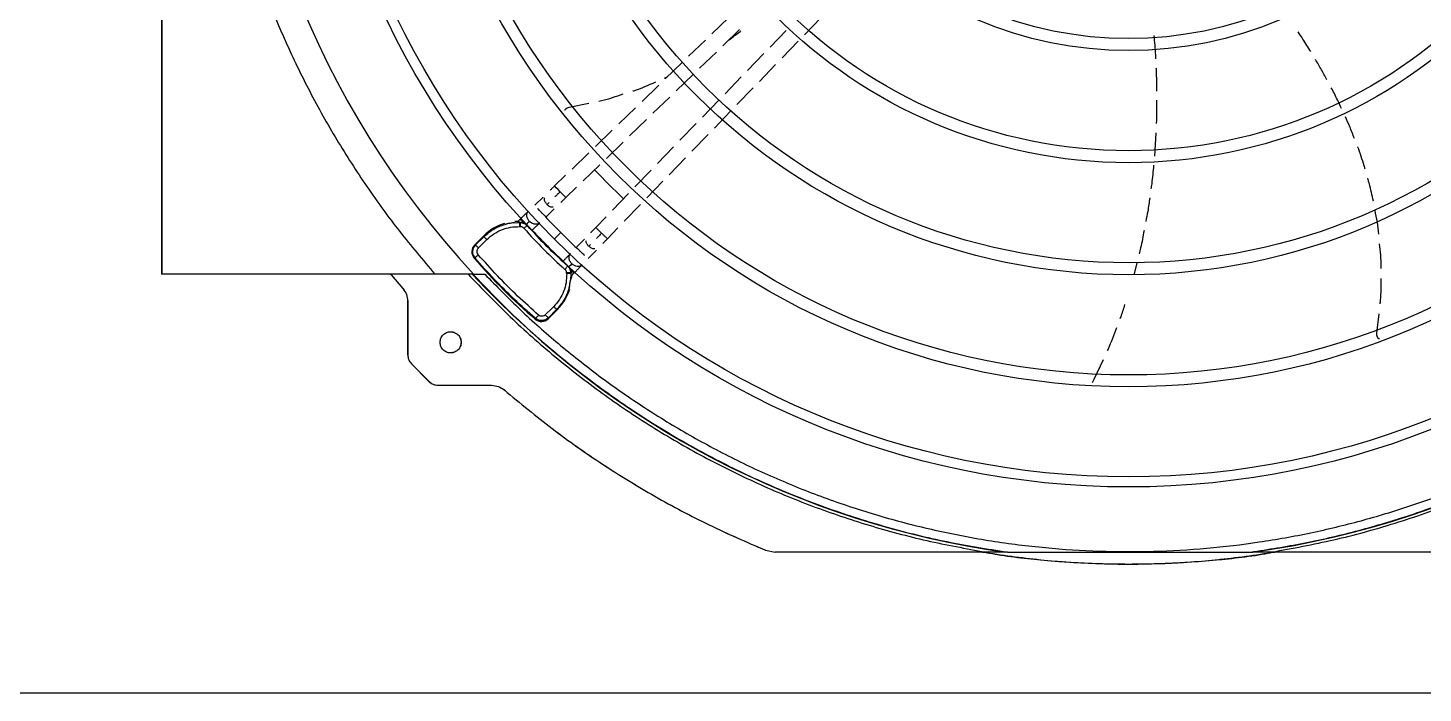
# Model space of a CAD drawing. Extents: x 5 to 331, y -33 to 175.
# Drawn here: x 139.33 to 156.28, y 51.5 to 59.58 of the extents above; entities that cross this region are included whole.
import ezdxf

# ---------------------------------------------------------------- set-up
doc = ezdxf.new("R2010")
doc.units = 0
doc.header["$MEASUREMENT"] = 0
doc.layers.get('0').update_dxf_attribs({"linetype": 'CONTINUOUS'})
doc.layers.add('0 Unit', color=7, linetype='CONTINUOUS')

msp = doc.modelspace()

# ---------------------------------------------------------------- linework, layer by layer
at = {"color": 7, "linetype": 'Continuous', "lineweight": 25}
for p, q in [((140.95055, 71.4134), (140.95055, 56.59055)), ((140.95224, 71.4134), (140.95224, 56.59055)), ((147.84253, 59.70676), (147.63811, 59.50911)), ((148.76463, 59.49807), (148.96205, 59.70225)), ((147.77147, 59.36423), (147.97489, 59.56092)), ((148.54142, 59.55041), (148.34469, 59.34695)), ((147.55918, 59.43279), (147.35564, 59.23598)), ((148.49103, 59.2151), (148.68806, 59.41887)), ((147.48845, 59.09058), (147.69246, 59.28784)), ((148.26857, 59.26822), (148.07123, 59.06412)), ((147.27639, 59.15936), (147.07211, 58.96183)), ((147.20501, 58.81651), (147.40876, 59.01352)), ((148.21651, 58.93118), (148.41338, 59.13479)), ((146.9925, 58.88486), (146.78913, 58.68822)), ((147.06358, 58.97115), (147.1026, 58.99132)), ((147.99405, 58.9843), (147.79766, 58.78119)), ((147.94317, 58.64849), (148.14033, 58.8524)), ((146.92229, 58.54316), (147.12604, 58.74016)), ((147.72127, 58.70219), (147.52413, 58.4983)), ((145.90324, 58.61742), (145.90377, 58.61742)), ((145.90377, 58.61742), (146.14341, 58.6671)), ((146.70978, 58.6115), (146.50588, 58.41434)), ((147.66834, 58.36425), (147.86622, 58.56891)), ((146.42642, 58.33751), (146.22193, 58.13979)), ((146.6386, 58.26885), (146.84309, 58.46658)), ((147.4473, 58.41884), (147.25032, 58.21511)), ((146.35633, 57.99592), (146.55967, 58.19253)), ((147.39538, 58.08194), (147.59205, 58.28535)), ((153.03478, 58.3079), (153.01664, 58.02246)), ((146.14349, 58.06395), (145.93867, 57.8659)), ((147.17362, 58.13579), (146.97685, 57.93229)), ((147.12069, 57.79786), (147.31872, 58.00267)), ((146.07339, 57.72234), (146.27662, 57.91884)), ((146.90013, 57.85294), (146.70265, 57.6487)), ((145.86024, 57.79007), (145.72663, 57.66088)), ((146.84753, 57.51534), (147.04408, 57.71862)), ((145.58717, 57.52634), (145.48582, 57.42875)), ((145.86346, 57.51936), (145.99324, 57.64485)), ((146.62649, 57.56993), (146.42858, 57.36525)), ((145.61867, 57.2834), (145.7211, 57.38203)), ((146.57391, 57.23236), (146.77079, 57.43598)), ((145.22331, 57.21427), (145.3036, 57.21716)), ((145.30711, 57.25641), (145.27533, 57.22569)), ((145.30201, 57.16697), (145.31145, 57.16666)), ((145.3036, 57.21716), (145.30365, 57.223)), ((145.31289, 57.21686), (145.3036, 57.21716)), ((145.30365, 57.223), (145.3129, 57.22231)), ((145.3129, 57.22231), (145.31289, 57.21686)), ((145.31289, 57.21686), (145.35801, 57.20628)), ((145.3129, 57.22231), (145.34725, 57.215)), ((145.39712, 57.1815), (145.38421, 57.19384)), ((145.39711, 57.17744), (145.39712, 57.1815)), ((146.35287, 57.28694), (146.22654, 57.15629)), ((146.36801, 57.01941), (146.49632, 57.15212)), ((144.75537, 56.94476), (144.86696, 57.05635)), ((144.86726, 57.04451), (144.76701, 56.94434)), ((144.80155, 56.90747), (144.88324, 56.98908)), ((144.86696, 57.05635), (144.86726, 57.04451)), ((144.88324, 56.98908), (144.90333, 57.00917)), ((146.08904, 57.01442), (145.98981, 56.91224)), ((144.76701, 56.94433), (144.75537, 56.94476)), ((146.13516, 56.77936), (146.23425, 56.8814)), ((144.74926, 56.78443), (144.76125, 56.7839)), ((145.88767, 56.69095), (145.88379, 56.69076)), ((145.90002, 56.67803), (145.88767, 56.69095)), ((145.91263, 56.65165), (145.92321, 56.60653)), ((145.92116, 56.6411), (145.92842, 56.60679)), ((152.80103, 56.72384), (152.76434, 56.58156)), ((140.95224, 56.59055), (140.95055, 56.59055)), ((144.27184, 56.59055), (140.95224, 56.59055)), ((143.74083, 56.58342), (143.88341, 56.41447)), ((143.74161, 56.58342), (143.74083, 56.58342)), ((143.74161, 56.58342), (143.88419, 56.41447)), ((144.74253, 56.59055), (144.27184, 56.59055)), ((144.74253, 56.59055), (144.87718, 56.59055)), ((145.87343, 56.59553), (145.87314, 56.60497)), ((145.92351, 56.59726), (145.92063, 56.51696)), ((145.92842, 56.60679), (145.92321, 56.60653)), ((145.92321, 56.60653), (145.92351, 56.59726)), ((145.9291, 56.59755), (145.92351, 56.59726)), ((145.9291, 56.59755), (145.92842, 56.60679)), ((145.93169, 56.56941), (145.96233, 56.6011)), ((143.88341, 56.41447), (143.88419, 56.41447)), ((143.94055, 56.26044), (143.94055, 55.61082)), ((143.94055, 56.26044), (143.94133, 56.26044)), ((143.94133, 56.26044), (143.94133, 55.61082)), ((145.69555, 56.17676), (145.61394, 56.09507)), ((145.76218, 56.16113), (145.65059, 56.04954)), ((145.75086, 56.16091), (145.65068, 56.06066)), ((145.71565, 56.19685), (145.69555, 56.17676)), ((145.76218, 56.16113), (145.75086, 56.16091)), ((145.49026, 56.04342), (145.49026, 56.05489)), ((145.65059, 56.04954), (145.65068, 56.06066)), ((155.72088, 55.8744), (155.74654, 56.10675)), ((155.72035, 55.8744), (155.72088, 55.8744)), ((143.94133, 55.61082), (143.94055, 55.61082)), ((143.98745, 55.49948), (143.98667, 55.49948)), ((143.98667, 55.49948), (144.20001, 55.28614)), ((143.98745, 55.49948), (144.20079, 55.28614)), ((152.3926, 55.54787), (152.28218, 55.30839)), ((144.20079, 55.28614), (144.20001, 55.28614)), ((152.28218, 55.30839), (152.25936, 55.27068)), ((144.31213, 55.24002), (144.96175, 55.24002)), ((145.11578, 55.18288), (145.115, 55.18288)), ((148.28896, 53.23812), (148.28818, 53.23812)), ((148.28818, 53.23812), (148.40767, 53.21457)), ((148.28896, 53.23812), (148.40845, 53.21457)), ((150.96518, 53.21457), (148.40845, 53.21457)), ((151.2007, 53.21457), (150.96518, 53.21457)), ((154.44137, 53.21457), (154.21452, 53.21457)), ((156.99808, 53.21457), (154.44137, 53.21457))]:
    msp.add_line(p, q, dxfattribs=at)
at = {"color": 8, "linetype": 'Continuous', "lineweight": 25}
for p, q in [((144.76125, 56.7839), (144.74337, 56.81545)), ((145.52074, 56.03745), (145.49026, 56.05489))]:
    msp.add_line(p, q, dxfattribs=at)
at = {"color": 8, "linetype": 'Continuous', "lineweight": 25, "flags": 128}
for points in [[(145.79526, 57.59012), (145.76907, 57.6172), (145.74682, 57.64016), (145.73192, 57.65549), (145.72663, 57.66088), (145.72663, 57.66088)], [(145.86346, 57.51936), (145.86346, 57.51936), (145.85834, 57.52475), (145.84358, 57.54009), (145.82143, 57.56304), (145.79526, 57.59012)]]:
    msp.add_lwpolyline(points, dxfattribs=at)
for centre, radius in [((152.70247, 64.00259), 9.99706), ((152.70247, 64.00197), 9.87436), ((152.70247, 64.00259), 8.78089), ((152.70247, 64.00197), 8.63615), ((152.70247, 64.00197), 7.41998), ((152.70866, 64.00207), 7.27453), ((152.70247, 64.00197), 6.05846), ((152.70247, 64.00197), 5.9131), ((152.70247, 64.00197), 4.69694), ((152.70247, 64.00197), 4.55158)]:
    msp.add_circle(centre, radius)
at = {"color": 7, "linetype": 'Continuous', "lineweight": 25}
for centre, radius, start, end in [((152.70758, 64.00197), 10.89215, 277.952419, 82.047581), ((152.70784, 64.00198), 10.88004, 137.062968, 222.937036), ((152.70109, 64.00067), 8.93517, 223.436613, 226.62464), ((152.70776, 64.00101), 9.76635, 223.11767, 225.000016), ((149.96544, 61.25959), 6.1186, 222.506594, 227.494873), ((152.70737, 64.00054), 9.76574, 224.999711, 226.882175), ((149.9656, 61.25976), 6.87305, 220.627733, 229.372173), ((152.70761, 64.00193), 10.8921, 222.877714, 262.047685)]:
    msp.add_arc(centre, radius, start, end, dxfattribs=at)
at = {"color": 8, "linetype": 'Continuous', "lineweight": 25}
for centre, radius, start, end in [((138.76878, 49.34855), 10.79717, 45.790223, 46.313352), ((141.44584, 51.99351), 6.45202, 45.572072, 46.081779)]:
    msp.add_arc(centre, radius, start, end, dxfattribs=at)
at = {"color": 7, "linetype": 'Continuous', "lineweight": 25}
for centre, major_axis, ratio, start_param, end_param in [((145.28427, 56.63798), (0.01095, 0.5912), 0.99873353, 0.30576453, 0.80328617), ((145.28427, 56.63798), (0.01095, 0.5912), 0.99873353, 0.02743731, 0.08783241), ((144.83904, 56.86128), (0.11816, -0.00449), 0.99887068, 2.39471439, 3.88810276), ((145.34382, 56.57844), (0.5912, 0.01098), 0.99873841, 6.20038528, 6.255253), ((145.34382, 56.57844), (0.5912, 0.01098), 0.99873841, 5.4798419, 5.9722231), ((145.56712, 56.1332), (-0.00447, 0.11816), 0.99886587, 2.39523002, 3.88862108)]:
    msp.add_ellipse(centre, major_axis=major_axis, ratio=ratio, start_param=start_param, end_param=end_param, dxfattribs=at)
for points, knots in [([(144.87718, 56.59055), (145.01971, 56.44482), (145.30685, 56.15123), (145.7717, 55.74005), (146.26428, 55.34952), (146.78556, 54.98473), (147.33358, 54.64755), (147.90631, 54.34094), (148.50111, 54.06742), (149.1146, 53.82937), (149.74377, 53.62854), (150.38529, 53.46632), (151.03555, 53.34377), (151.69084, 53.26146), (152.34755, 53.2195), (153.00224, 53.21758), (153.65079, 53.25497), (154.2898, 53.33045), (154.91608, 53.44239), (155.52741, 53.58911), (156.12131, 53.76859), (156.69861, 53.97971), (157.26301, 54.22321), (157.81772, 54.50111), (158.36257, 54.81477), (158.89437, 55.16398), (159.41036, 55.54841), (159.90709, 55.96707), (160.38126, 56.41849), (160.82937, 56.90039), (161.24872, 57.41062), (161.63675, 57.94662), (161.99116, 58.50541), (162.31006, 59.08376), (162.59199, 59.67836), (162.83597, 60.28589), (163.04116, 60.90227), (163.20744, 61.52386), (163.33513, 62.14712), (163.42498, 62.76936), (163.47795, 63.38753), (163.49537, 64.00197), (163.47795, 64.61641), (163.42498, 65.23457), (163.33513, 65.85681), (163.20745, 66.48007), (163.04117, 67.10167), (162.83598, 67.71805), (162.592, 68.32557), (162.31007, 68.92017), (161.99117, 69.49853), (161.63675, 70.05732), (161.24872, 70.59331), (160.82938, 71.10354), (160.38127, 71.58544), (159.9071, 72.03687), (159.41037, 72.45553), (158.89439, 72.83997), (158.36258, 73.18916), (157.81773, 73.50283), (157.26302, 73.78074), (156.69862, 74.02424), (156.12132, 74.23536), (155.52742, 74.41483), (154.9161, 74.56155), (154.28981, 74.6735), (153.6508, 74.74897), (153.00225, 74.78637), (152.34757, 74.78445), (151.69086, 74.74249), (151.03556, 74.66018), (150.3853, 74.53763), (149.74378, 74.37542), (149.11462, 74.17458), (148.50113, 73.93654), (147.90632, 73.66301), (147.33359, 73.3564), (146.78557, 73.01922), (146.2643, 72.65444), (145.77172, 72.26391), (145.30686, 71.85273), (145.01971, 71.55913), (144.87718, 71.4134)], [0, 0, 0, 0, 0.01189592, 0.02396584, 0.03619649, 0.04857359, 0.06108194, 0.07373471, 0.0864717, 0.09927432, 0.11212355, 0.12500004, 0.13787625, 0.15072533, 0.16352795, 0.17626509, 0.18891813, 0.20142621, 0.21380317, 0.22603385, 0.23810393, 0.25000004, 0.2618959, 0.27396585, 0.28619652, 0.29857361, 0.31108196, 0.32373474, 0.33647171, 0.34927432, 0.36212355, 0.37500004, 0.38787624, 0.40072531, 0.41352793, 0.42626506, 0.4389181, 0.45142619, 0.46380314, 0.47603381, 0.48810388, 0.50000001, 0.51189586, 0.52396581, 0.53619649, 0.54857357, 0.56108191, 0.57373469, 0.58647168, 0.59927428, 0.6121235, 0.62499999, 0.63787621, 0.65072529, 0.66352791, 0.67626502, 0.68891805, 0.70142614, 0.71380312, 0.72603376, 0.73810387, 0.74999998, 0.76189582, 0.77396578, 0.78619645, 0.79857355, 0.81108188, 0.82373468, 0.83647168, 0.84927427, 0.86212351, 0.87499998, 0.88787621, 0.90072531, 0.91352792, 0.92626504, 0.93891808, 0.95142617, 0.96380314, 0.97603381, 0.98810396, 1, 1, 1, 1]), ([(154.18616, 53.21458), (154.40058, 53.24775), (154.82944, 53.31408), (155.46373, 53.46209), (156.08855, 53.64498), (156.7012, 53.86561), (157.29961, 54.12224), (157.8816, 54.41421), (158.44512, 54.74042), (158.98815, 55.09971), (159.50874, 55.4908), (160.00504, 55.91229), (160.47528, 56.36268), (160.91776, 56.84035), (161.33093, 57.34361), (161.71329, 57.87065), (162.06348, 58.41958), (162.38026, 58.98846), (162.66248, 59.57525), (162.90915, 60.17784), (163.11938, 60.7941), (163.29242, 61.42182), (163.42765, 62.05875), (163.52459, 62.70262), (163.58289, 63.35113), (163.60235, 64.00197), (163.58289, 64.65281), (163.52459, 65.30132), (163.42765, 65.94519), (163.29242, 66.58213), (163.11938, 67.20984), (162.90915, 67.8261), (162.66249, 68.42869), (162.38026, 69.01548), (162.06349, 69.58436), (161.71329, 70.1333), (161.33093, 70.66033), (160.91777, 71.16359), (160.47528, 71.64126), (160.00505, 72.09165), (159.50875, 72.51314), (158.98816, 72.90423), (158.44513, 73.26352), (157.88161, 73.58973), (157.29961, 73.88171), (156.70121, 74.13834), (156.08856, 74.35896), (155.46374, 74.54185), (154.82945, 74.68986), (154.40059, 74.7562), (154.18617, 74.78937)], [0, 0, 0, 0, 0.02083334, 0.04166665, 0.06250003, 0.08333335, 0.10416665, 0.125, 0.1458333, 0.16666668, 0.18749997, 0.20833336, 0.22916668, 0.25000001, 0.27083332, 0.29166664, 0.31250001, 0.33333334, 0.35416664, 0.37499996, 0.39583334, 0.41666666, 0.43749998, 0.4583333, 0.47916665, 0.5, 0.5208333, 0.54166664, 0.5625, 0.58333332, 0.60416664, 0.62499998, 0.64583333, 0.66666665, 0.68749999, 0.70833331, 0.72916664, 0.74999997, 0.77083333, 0.79166666, 0.81249999, 0.83333331, 0.85416669, 0.875, 0.89583335, 0.91666666, 0.9375, 0.95833334, 0.97916668, 1, 1, 1, 1]), ([(154.44137, 53.21457), (154.69423, 53.26062), (155.19994, 53.35271), (155.94378, 53.55821), (156.67211, 53.81182), (157.38053, 54.11717), (158.06573, 54.47142), (158.72422, 54.87317), (159.35277, 55.32031), (159.94823, 55.81067), (160.50764, 56.34177), (161.02822, 56.91099), (161.50738, 57.51549), (161.94273, 58.15226), (162.33211, 58.81814), (162.67359, 59.50981), (162.96545, 60.22384), (163.20626, 60.95666), (163.3948, 61.70463), (163.53015, 62.46404), (163.61163, 63.23109), (163.63884, 64.00198), (163.61163, 64.77288), (163.53015, 65.53993), (163.3948, 66.29934), (163.20625, 67.04731), (162.96544, 67.78013), (162.67358, 68.49415), (162.33211, 69.18582), (161.94272, 69.8517), (161.50737, 70.48848), (161.02821, 71.09298), (160.50763, 71.66219), (159.94821, 72.1933), (159.35276, 72.68365), (158.72421, 73.13079), (158.06571, 73.53254), (157.38052, 73.88679), (156.6721, 74.19213), (155.94376, 74.44574), (155.19993, 74.65125), (154.69421, 74.74333), (154.44135, 74.78938)], [0, 0, 0, 0, 0.02500002, 0.05000002, 0.07500002, 0.10000003, 0.12499999, 0.15000004, 0.17499999, 0.20000003, 0.22500003, 0.25, 0.27500001, 0.30000002, 0.325, 0.35000002, 0.375, 0.4, 0.42500002, 0.45000001, 0.47500003, 0.50000003, 0.52499999, 0.55000001, 0.57500001, 0.6, 0.62500003, 0.65, 0.67500002, 0.70000003, 0.72500002, 0.75000002, 0.77499999, 0.80000001, 0.825, 0.85000003, 0.87500003, 0.89999998, 0.92500001, 0.95, 0.975, 1, 1, 1, 1]), ([(144.27184, 71.4134), (144.12632, 71.24193), (143.8353, 70.89899), (143.43892, 70.35252), (143.07381, 69.78505), (142.74403, 69.1962), (142.45006, 68.58873), (142.19313, 67.96467), (141.97413, 67.32631), (141.79387, 66.67596), (141.65298, 66.01596), (141.55199, 65.34868), (141.49124, 64.67654), (141.47097, 64.00197), (141.49124, 63.3274), (141.55199, 62.65527), (141.65298, 61.98799), (141.79387, 61.32799), (141.97413, 60.67763), (142.19313, 60.03928), (142.45006, 59.41522), (142.74404, 58.80775), (143.07381, 58.2189), (143.43892, 57.65143), (143.8353, 57.10496), (144.12633, 56.76202), (144.27184, 56.59055)], [0, 0, 0, 0, 0.04166667, 0.08333333, 0.125, 0.16666666, 0.20833334, 0.25000002, 0.29166668, 0.33333335, 0.375, 0.41666669, 0.45833337, 0.49999998, 0.54166666, 0.58333334, 0.62500004, 0.66666665, 0.70833332, 0.75000002, 0.7916667, 0.83333334, 0.87500001, 0.91666668, 0.95833336, 1, 1, 1, 1]), ([(147.84709, 59.43735), (147.89258, 59.46977), (147.94105, 59.50431), (147.98689, 59.54225), (147.98972, 59.54459)], [0, 0, 0, 0, 0.93838513, 1, 1, 1, 1]), ([(154.91612, 59.29269), (154.885, 59.34348), (154.83516, 59.4248), (154.78255, 59.50433), (154.7628, 59.53419)], [0, 0, 0, 0, 0.62458899, 1, 1, 1, 1]), ([(153.01056, 59.48982), (153.01711, 59.41048), (153.02488, 59.31635), (153.02934, 59.22092), (153.03004, 59.20594)], [0, 0, 0, 0, 0.8430023, 1, 1, 1, 1]), ([(155.11379, 58.95073), (155.09173, 58.99142), (155.04651, 59.07483), (154.99787, 59.15628), (154.97295, 59.198)], [0, 0, 0, 0, 0.48783985, 1, 1, 1, 1]), ([(153.03535, 59.09647), (153.03609, 59.0817), (153.04038, 58.99534), (153.04319, 58.90072), (153.04313, 58.82097), (153.04313, 58.81329)], [0, 0, 0, 0, 0.15715941, 0.91876163, 1, 1, 1, 1]), ([(146.67731, 58.81417), (146.68136, 58.81538), (146.77687, 58.84415), (146.86807, 58.88601), (146.95542, 58.92611)], [0, 0, 0, 0, 0.04234426, 1, 1, 1, 1]), ([(155.29169, 58.60089), (155.27482, 58.63692), (155.23475, 58.72249), (155.19087, 58.80617), (155.16547, 58.85462)], [0, 0, 0, 0, 0.42108076, 1, 1, 1, 1]), ([(146.26571, 58.69245), (146.27655, 58.69464), (146.37716, 58.71499), (146.47473, 58.74888), (146.56179, 58.77913)], [0, 0, 0, 0, 0.10772802, 1, 1, 1, 1]), ([(153.04316, 58.70208), (153.0434, 58.66389), (153.044, 58.56923), (153.04038, 58.47463), (153.03822, 58.41818)], [0, 0, 0, 0, 0.40333981, 1, 1, 1, 1]), ([(145.85058, 58.58055), (145.85287, 58.58528), (145.85875, 58.59739), (145.8778, 58.61128), (145.89444, 58.6153), (145.90324, 58.61742)], [0, 0, 0, 0, 0.23203407, 0.59403736, 1, 1, 1, 1]), ([(145.85089, 58.58017), (145.85325, 58.58505), (145.85919, 58.5973), (145.87835, 58.61129), (145.89498, 58.6153), (145.90377, 58.61742)], [0, 0, 0, 0, 0.23772016, 0.59707421, 1, 1, 1, 1]), ([(155.44734, 58.23731), (155.42901, 58.28525), (155.39504, 58.37411), (155.35594, 58.46085), (155.33794, 58.50079)], [0, 0, 0, 0, 0.53950514, 1, 1, 1, 1]), ([(155.57784, 57.86352), (155.57391, 57.8773), (155.54785, 57.96863), (155.51748, 58.05955), (155.48761, 58.13521), (155.48739, 58.13577)], [0, 0, 0, 0, 0.14993325, 0.99363261, 1, 1, 1, 1]), ([(153.00612, 57.9122), (152.99966, 57.83666), (152.99148, 57.74098), (152.9775, 57.64618), (152.97456, 57.62623)], [0, 0, 0, 0, 0.78959581, 1, 1, 1, 1]), ([(145.72663, 57.66088), (145.71659, 57.65118), (145.69732, 57.63254), (145.6796, 57.61544), (145.67111, 57.60724)], [0, 0, 0, 0, 0.52082038, 1, 1, 1, 1]), ([(155.67809, 57.47757), (155.66283, 57.54784), (155.64248, 57.64153), (155.61538, 57.73359), (155.60861, 57.7566)], [0, 0, 0, 0, 0.75002041, 1, 1, 1, 1]), ([(145.79526, 57.59012), (145.78312, 57.57838), (145.76145, 57.55743), (145.74067, 57.53736), (145.73153, 57.52853)], [0, 0, 0, 0, 0.56005027, 1, 1, 1, 1]), ([(145.80196, 57.45994), (145.80316, 57.4611), (145.81262, 57.47023), (145.83365, 57.49055), (145.85352, 57.50976), (145.86346, 57.51936)], [0, 0, 0, 0, 0.06782543, 0.53375694, 1, 1, 1, 1]), ([(152.95881, 57.51616), (152.95177, 57.4614), (152.93948, 57.36566), (152.92001, 57.27133), (152.91167, 57.23096)], [0, 0, 0, 0, 0.57203343, 1, 1, 1, 1]), ([(145.41033, 57.35607), (145.40386, 57.34983), (145.39092, 57.33736), (145.36539, 57.31273), (145.33709, 57.2854), (145.31707, 57.26605), (145.30706, 57.25637)], [0, 0, 0, 0, 0.25012582, 0.50004049, 0.74993816, 1, 1, 1, 1]), ([(145.55035, 57.3539), (145.54449, 57.36059), (145.53426, 57.37227), (145.52588, 57.3823), (145.5223, 57.38658)], [0, 0, 0, 0, 0.57248786, 1, 1, 1, 1]), ([(145.5788, 57.32572), (145.57504, 57.32939), (145.56635, 57.33788), (145.55614, 57.3481), (145.55035, 57.3539)], [0, 0, 0, 0, 0.43217551, 1, 1, 1, 1]), ([(155.7448, 57.07598), (155.74479, 57.07605), (155.73785, 57.17304), (155.71764, 57.26879), (155.69745, 57.36448)], [0, 0, 0, 0, 0.00072988, 1, 1, 1, 1]), ([(144.86726, 57.04451), (144.90926, 57.0809), (144.99135, 57.15202), (145.09482, 57.18479), (145.14534, 57.20079)], [0, 0, 0, 0, 0.51171491, 1, 1, 1, 1]), ([(144.90333, 57.00917), (144.93084, 57.03365), (144.98586, 57.08261), (145.0851, 57.13246), (145.19157, 57.16403), (145.26519, 57.16599), (145.30201, 57.16697)], [0, 0, 0, 0, 0.25000105, 0.50000121, 0.74999986, 1, 1, 1, 1]), ([(145.12019, 57.19631), (145.12099, 57.19625), (145.1226, 57.19613), (145.13176, 57.19794), (145.14079, 57.19984), (145.14534, 57.20079)], [0, 0, 0, 0, 0.33193425, 0.66326494, 1, 1, 1, 1]), ([(145.22332, 57.21427), (145.21706, 57.21319), (145.20442, 57.211), (145.18961, 57.20805), (145.18132, 57.20667), (145.17779, 57.20609), (145.17118, 57.20502), (145.15929, 57.20328), (145.15076, 57.20176), (145.14534, 57.20079)], [0, 0, 0, 0, 0.25660518, 0.51806655, 0.5332425, 0.55988111, 0.64746674, 0.77621648, 1, 1, 1, 1]), ([(145.22331, 57.21427), (145.22846, 57.21497), (145.23795, 57.21624), (145.24733, 57.21764), (145.24818, 57.21826), (145.24861, 57.21858)], [0, 0, 0, 0, 0.36680927, 0.676056, 1, 1, 1, 1]), ([(145.30365, 57.223), (145.29558, 57.22361), (145.28409, 57.22447), (145.2773, 57.22542), (145.27541, 57.22597), (145.27617, 57.22629), (145.27634, 57.22636)], [0, 0, 0, 0, 0.51293538, 0.72977065, 0.94135023, 1, 1, 1, 1]), ([(145.30201, 57.16697), (145.30222, 57.17355), (145.30265, 57.18671), (145.30316, 57.20273), (145.30352, 57.21412), (145.30357, 57.21615), (145.3036, 57.21716)], [0, 0, 0, 0, 0.25000075, 0.49999682, 0.75000266, 1, 1, 1, 1]), ([(145.31145, 57.16666), (145.31165, 57.17324), (145.31206, 57.1864), (145.31253, 57.20242), (145.31285, 57.21382), (145.31288, 57.21585), (145.31289, 57.21686)], [0, 0, 0, 0, 0.24999942, 0.499994, 0.74999548, 1, 1, 1, 1]), ([(145.35423, 57.14659), (145.35138, 57.14944), (145.34566, 57.15518), (145.33502, 57.16127), (145.32354, 57.16556), (145.31546, 57.1663), (145.31145, 57.16666)], [0, 0, 0, 0, 0.24877774, 0.50057364, 0.7521473, 1, 1, 1, 1]), ([(145.38421, 57.19384), (145.37869, 57.19801), (145.36691, 57.20691), (145.35407, 57.21219), (145.34725, 57.215)], [0, 0, 0, 0, 0.46911619, 1, 1, 1, 1]), ([(145.39711, 57.17744), (145.396, 57.17731), (145.39371, 57.17706), (145.38357, 57.17038), (145.36984, 57.15989), (145.35932, 57.15093), (145.35423, 57.14659)], [0, 0, 0, 0, 0.24184858, 0.49997479, 0.75811382, 1, 1, 1, 1]), ([(145.35423, 57.14659), (145.43363, 57.05969), (145.59243, 56.88589), (145.76619, 56.72713), (145.85307, 56.64775)], [0, 0, 0, 0, 0.50000087, 1, 1, 1, 1]), ([(145.42154, 57.22987), (145.41575, 57.22429), (145.40539, 57.21431), (145.3907, 57.20011), (145.38421, 57.19384)], [0, 0, 0, 0, 0.55831737, 1, 1, 1, 1]), ([(145.88379, 56.69076), (145.79907, 56.76824), (145.62962, 56.92321), (145.47462, 57.09269), (145.39711, 57.17744)], [0, 0, 0, 0, 0.49999938, 1, 1, 1, 1]), ([(145.39712, 57.1815), (145.40249, 57.1756), (145.41327, 57.16377), (145.42759, 57.1486), (145.43969, 57.13618), (145.448, 57.12812), (145.45264, 57.12405), (145.45285, 57.12444), (145.45294, 57.12459)], [0, 0, 0, 0, 0.18087626, 0.36307985, 0.54051449, 0.72811583, 0.89029815, 1, 1, 1, 1]), ([(145.4518, 57.12249), (145.46107, 57.13146), (145.47963, 57.14939), (145.50555, 57.17443), (145.52891, 57.19696), (145.54088, 57.20849), (145.54686, 57.21426)], [0, 0, 0, 0, 0.25013792, 0.50015327, 0.74999353, 1, 1, 1, 1]), ([(146.22654, 57.15629), (146.21694, 57.14637), (146.19776, 57.12653), (146.17701, 57.1051), (146.16749, 57.09527), (146.1659, 57.09363)], [0, 0, 0, 0, 0.45479462, 0.90914447, 1, 1, 1, 1]), ([(144.86727, 57.0445), (144.86797, 57.04388), (144.86939, 57.04264), (144.87759, 57.03466), (144.88914, 57.02329), (144.8986, 57.01388), (144.90333, 57.00917)], [0, 0, 0, 0, 0.24999527, 0.49999701, 0.75000345, 1, 1, 1, 1]), ([(145.72397, 57.01721), (145.72429, 57.01752), (145.72503, 57.01823), (145.73092, 57.02409), (145.73997, 57.03312), (145.75101, 57.04413), (145.76384, 57.05696), (145.77654, 57.06967), (145.78722, 57.08037), (145.79568, 57.08885), (145.80102, 57.09422), (145.80164, 57.09487), (145.80191, 57.09516)], [0, 0, 0, 0, 0.09142796, 0.20730221, 0.29898218, 0.40002168, 0.50631239, 0.6122537, 0.71235431, 0.80274967, 0.91261822, 1, 1, 1, 1]), ([(146.29751, 57.08787), (146.28577, 57.07573), (146.26481, 57.05406), (146.24472, 57.0333), (146.23588, 57.02417)], [0, 0, 0, 0, 0.5600547, 1, 1, 1, 1]), ([(146.31098, 56.96047), (146.31135, 56.96086), (146.31974, 56.96952), (146.33926, 56.98969), (146.35845, 57.00953), (146.36805, 57.01946)], [0, 0, 0, 0, 0.02260027, 0.51113865, 1, 1, 1, 1]), ([(152.88999, 57.1199), (152.87783, 57.04941), (152.86129, 56.95361), (152.83635, 56.85996), (152.82976, 56.83522)], [0, 0, 0, 0, 0.73577068, 1, 1, 1, 1]), ([(144.74337, 56.81545), (144.74163, 56.81831), (144.73263, 56.83307), (144.73091, 56.86649), (144.73905, 56.90969), (144.75771, 56.93281), (144.76701, 56.94433)], [0, 0, 0, 0, 0.07173689, 0.37086205, 0.68626492, 1, 1, 1, 1]), ([(144.76125, 56.7839), (144.76142, 56.78522), (144.76176, 56.78797), (144.77, 56.79826), (144.78286, 56.81165), (144.79362, 56.82138), (144.79881, 56.82607)], [0, 0, 0, 0, 0.2412465, 0.5000541, 0.75883227, 1, 1, 1, 1]), ([(144.76701, 56.94434), (144.76754, 56.94353), (144.76859, 56.94193), (144.77632, 56.93348), (144.78751, 56.92174), (144.79687, 56.91223), (144.80155, 56.90747)], [0, 0, 0, 0, 0.24999821, 0.49999027, 0.74999325, 1, 1, 1, 1]), ([(144.79881, 56.82607), (144.79455, 56.83224), (144.78604, 56.84455), (144.78267, 56.86737), (144.78754, 56.88856), (144.79568, 56.90143), (144.80087, 56.90677), (144.80155, 56.90747)], [0, 0, 0, 0, 0.25091724, 0.5005218, 0.74979909, 0.96750876, 1, 1, 1, 1]), ([(145.53256, 56.09232), (145.44692, 56.16869), (145.27506, 56.32196), (145.0289, 56.56813), (144.87539, 56.74023), (144.79881, 56.82607)], [0, 0, 0, 0, 0.33231681, 0.66694549, 1, 1, 1, 1]), ([(145.92068, 56.84105), (145.91486, 56.83506), (145.90324, 56.82308), (145.88058, 56.7997), (145.85544, 56.77373), (145.83746, 56.75514), (145.82847, 56.74585)], [0, 0, 0, 0, 0.25011658, 0.4999956, 0.74997875, 1, 1, 1, 1]), ([(146.06068, 56.84356), (146.05487, 56.84937), (146.04465, 56.85958), (146.03614, 56.86829), (146.03248, 56.87204)], [0, 0, 0, 0, 0.56905431, 1, 1, 1, 1]), ([(146.09334, 56.81554), (146.08904, 56.81913), (146.07903, 56.8275), (146.06734, 56.83773), (146.06068, 56.84356)], [0, 0, 0, 0, 0.42974965, 1, 1, 1, 1]), ([(155.77275, 56.65941), (155.77293, 56.66738), (155.77529, 56.76718), (155.76383, 56.86695), (155.75328, 56.95876)], [0, 0, 0, 0, 0.07987082, 1, 1, 1, 1]), ([(145.49026, 56.05489), (145.40501, 56.131), (145.23436, 56.28338), (144.98982, 56.52792), (144.83739, 56.69862), (144.76125, 56.7839)], [0, 0, 0, 0, 0.33313478, 0.66686602, 1, 1, 1, 1]), ([(145.83055, 56.74699), (145.8304, 56.74689), (145.83004, 56.74666), (145.83408, 56.74206), (145.84207, 56.7338), (145.85445, 56.72172), (145.86994, 56.7071), (145.88177, 56.69632), (145.88767, 56.69095)], [0, 0, 0, 0, 0.11177582, 0.27357511, 0.45080048, 0.63777936, 0.8195625, 1, 1, 1, 1]), ([(145.85307, 56.64775), (145.8574, 56.65284), (145.86636, 56.66337), (145.87682, 56.67713), (145.88346, 56.6873), (145.88368, 56.68963), (145.88379, 56.69076)], [0, 0, 0, 0, 0.24188032, 0.50002498, 0.75815476, 1, 1, 1, 1]), ([(145.87314, 56.60497), (145.87277, 56.60898), (145.87203, 56.61707), (145.86775, 56.62855), (145.86165, 56.63918), (145.85592, 56.6449), (145.85307, 56.64775)], [0, 0, 0, 0, 0.24779498, 0.49943096, 0.75118998, 1, 1, 1, 1]), ([(145.93612, 56.71529), (145.93052, 56.70952), (145.9205, 56.69919), (145.9063, 56.68452), (145.90002, 56.67803)], [0, 0, 0, 0, 0.55832877, 1, 1, 1, 1]), ([(145.92116, 56.6411), (145.91836, 56.64791), (145.91308, 56.66073), (145.90419, 56.67251), (145.90002, 56.67803)], [0, 0, 0, 0, 0.53088575, 1, 1, 1, 1]), ([(145.96233, 56.6011), (145.97199, 56.61109), (145.9913, 56.63106), (146.0186, 56.65925), (146.04319, 56.68464), (146.05565, 56.69748), (146.06189, 56.7039)], [0, 0, 0, 0, 0.25017771, 0.50011676, 0.74999395, 1, 1, 1, 1]), ([(143.74083, 56.58342), (143.73984, 56.58448), (143.73785, 56.58658), (143.7341, 56.58881), (143.72999, 56.59028), (143.72711, 56.59046), (143.72566, 56.59055)], [0, 0, 0, 0, 0.24998025, 0.49998427, 0.74999678, 1, 1, 1, 1]), ([(143.72645, 56.59055), (143.72789, 56.59046), (143.73077, 56.59028), (143.73488, 56.58881), (143.73864, 56.58658), (143.74062, 56.58448), (143.74161, 56.58342)], [0, 0, 0, 0, 0.25000322, 0.50001573, 0.75001975, 1, 1, 1, 1]), ([(144.67459, 56.59055), (144.84245, 56.41558), (145.17817, 56.06564), (145.72461, 55.58467), (146.29939, 55.13862), (146.90322, 54.73246), (147.53256, 54.36716), (148.18485, 54.04465), (148.8571, 53.76597), (149.54653, 53.53355), (150.24939, 53.34406), (150.72658, 53.25773), (150.96518, 53.21457)], [0, 0, 0, 0, 0.10000002, 0.20000004, 0.29999995, 0.40000005, 0.50000004, 0.60000016, 0.69999999, 0.80000004, 0.90000013, 1, 1, 1, 1]), ([(144.73114, 56.59055), (144.9042, 56.41154), (145.25032, 56.05352), (145.81462, 55.5632), (146.40865, 55.11006), (147.03302, 54.69942), (147.68387, 54.33232), (148.35842, 54.01082), (149.05337, 53.73602), (149.76564, 53.51048), (150.49124, 53.33064), (150.98317, 53.25326), (151.22913, 53.21457)], [0, 0, 0, 0, 0.09999997, 0.19999998, 0.29999997, 0.39999998, 0.49999991, 0.59999995, 0.69999992, 0.80000001, 0.90000005, 1, 1, 1, 1]), ([(145.87343, 56.59553), (145.87245, 56.55872), (145.8705, 56.48509), (145.83893, 56.37862), (145.78908, 56.27939), (145.74012, 56.22437), (145.71565, 56.19685)], [0, 0, 0, 0, 0.2499975, 0.49999556, 0.74999662, 1, 1, 1, 1]), ([(145.92321, 56.60653), (145.92221, 56.6065), (145.92022, 56.60645), (145.90886, 56.60609), (145.89286, 56.60559), (145.87971, 56.60518), (145.87314, 56.60497)], [0, 0, 0, 0, 0.24999594, 0.49999599, 0.75000089, 1, 1, 1, 1]), ([(145.92351, 56.59726), (145.92251, 56.59721), (145.92052, 56.59713), (145.90915, 56.59673), (145.89316, 56.59619), (145.88001, 56.59575), (145.87343, 56.59553)], [0, 0, 0, 0, 0.2500081, 0.5000047, 0.75000598, 1, 1, 1, 1]), ([(145.90714, 56.43899), (145.9081, 56.44441), (145.91011, 56.45569), (145.91206, 56.46906), (145.91443, 56.48324), (145.91737, 56.49805), (145.91955, 56.5107), (145.92062, 56.51697)], [0, 0, 0, 0, 0.22403018, 0.46648185, 0.48173847, 0.74326104, 1, 1, 1, 1]), ([(145.92483, 56.54236), (145.92457, 56.54204), (145.92404, 56.54141), (145.92286, 56.53377), (145.9217, 56.52495), (145.92086, 56.51874), (145.92063, 56.51696)], [0, 0, 0, 0, 0.28746422, 0.57416178, 0.8782828, 1, 1, 1, 1]), ([(145.9323, 56.57035), (145.93224, 56.57019), (145.93194, 56.56944), (145.93142, 56.5713), (145.93051, 56.57804), (145.92968, 56.5895), (145.9291, 56.59755)], [0, 0, 0, 0, 0.05435949, 0.26672812, 0.48469879, 1, 1, 1, 1]), ([(155.76017, 56.23013), (155.76191, 56.24496), (155.77386, 56.34701), (155.77196, 56.45035), (155.77034, 56.53868)], [0, 0, 0, 0, 0.14537869, 1, 1, 1, 1]), ([(143.88341, 56.41447), (143.89985, 56.39136), (143.93272, 56.34515), (143.93794, 56.28867), (143.94055, 56.26044)], [0, 0, 0, 0, 0.50000198, 1, 1, 1, 1]), ([(143.88419, 56.41447), (143.90063, 56.39136), (143.9335, 56.34515), (143.93872, 56.28867), (143.94133, 56.26044)], [0, 0, 0, 0, 0.50000198, 1, 1, 1, 1]), ([(145.90714, 56.43898), (145.89114, 56.38846), (145.85837, 56.28499), (145.78725, 56.20291), (145.75086, 56.16091)], [0, 0, 0, 0, 0.48829389, 1, 1, 1, 1]), ([(145.90714, 56.43898), (145.90608, 56.43399), (145.90395, 56.42399), (145.90234, 56.41569), (145.9025, 56.41444), (145.90256, 56.41393)], [0, 0, 0, 0, 0.37191077, 0.74510217, 1, 1, 1, 1]), ([(145.75086, 56.16091), (145.75025, 56.1616), (145.74904, 56.16299), (145.7411, 56.17115), (145.72975, 56.18267), (145.72035, 56.19213), (145.71565, 56.19685)], [0, 0, 0, 0, 0.25000233, 0.50000933, 0.7500026, 1, 1, 1, 1]), ([(152.65411, 56.21948), (152.63942, 56.16969), (152.62229, 56.11162), (152.60014, 56.05561), (152.59699, 56.04763)], [0, 0, 0, 0, 0.85756126, 1, 1, 1, 1]), ([(145.49026, 56.05489), (145.4916, 56.05504), (145.49438, 56.05535), (145.5047, 56.06354), (145.51812, 56.07636), (145.52786, 56.08713), (145.53256, 56.09232)], [0, 0, 0, 0, 0.24106608, 0.49981504, 0.75864179, 1, 1, 1, 1]), ([(145.65068, 56.06066), (145.63916, 56.05136), (145.61604, 56.03271), (145.57251, 56.02446), (145.53869, 56.02641), (145.52364, 56.03567), (145.52074, 56.03745)], [0, 0, 0, 0, 0.31116652, 0.62398385, 0.92760979, 1, 1, 1, 1]), ([(145.61394, 56.09507), (145.61325, 56.0944), (145.61057, 56.0918), (145.60464, 56.08719), (145.59235, 56.08043), (145.57383, 56.0762), (145.55104, 56.07956), (145.53873, 56.08806), (145.53256, 56.09232)], [0, 0, 0, 0, 0.032196, 0.12542168, 0.25076399, 0.49987053, 0.74927251, 1, 1, 1, 1]), ([(145.65068, 56.06066), (145.6499, 56.06117), (145.64832, 56.0622), (145.63991, 56.06989), (145.6282, 56.08104), (145.6187, 56.0904), (145.61394, 56.09507)], [0, 0, 0, 0, 0.24999728, 0.49999809, 0.74999755, 1, 1, 1, 1]), ([(144.33486, 55.76168), (144.33679, 55.77845), (144.34064, 55.81198), (144.37027, 55.85463), (144.41262, 55.88313), (144.46299, 55.89314), (144.51335, 55.88313), (144.5557, 55.85463), (144.58533, 55.81198), (144.58919, 55.77845), (144.59111, 55.76168)], [0, 0, 0, 0, 0.12499905, 0.24999862, 0.37500023, 0.49999928, 0.62499977, 0.75000138, 0.87500095, 1, 1, 1, 1]), ([(144.46221, 55.8898), (144.47899, 55.88787), (144.51257, 55.88402), (144.55492, 55.85439), (144.58455, 55.81204), (144.5884, 55.77846), (144.59033, 55.76168)], [0, 0, 0, 0, 0.25000062, 0.50000347, 0.75000226, 1, 1, 1, 1]), ([(152.5542, 55.93808), (152.52264, 55.85028), (152.48843, 55.75511), (152.44614, 55.66394), (152.44286, 55.65688)], [0, 0, 0, 0, 0.92249093, 1, 1, 1, 1]), ([(155.74979, 55.80376), (155.74826, 55.80455), (155.7394, 55.8091), (155.72743, 55.82381), (155.71809, 55.84805), (155.71957, 55.86529), (155.72035, 55.8744)], [0, 0, 0, 0, 0.06312289, 0.36614603, 0.66494162, 1, 1, 1, 1]), ([(155.75011, 55.80388), (155.74864, 55.80464), (155.73984, 55.80918), (155.72795, 55.82385), (155.71862, 55.84808), (155.7201, 55.8653), (155.72088, 55.8744)], [0, 0, 0, 0, 0.06106089, 0.36475521, 0.66423441, 1, 1, 1, 1]), ([(144.59111, 55.76168), (144.58919, 55.74491), (144.58533, 55.71137), (144.5557, 55.66872), (144.51335, 55.64022), (144.46299, 55.63021), (144.41262, 55.64022), (144.37027, 55.66872), (144.34064, 55.71137), (144.33679, 55.74491), (144.33486, 55.76168)], [0, 0, 0, 0, 0.1250039, 0.25000256, 0.37499999, 0.50000072, 0.62500001, 0.74999744, 0.8749961, 1, 1, 1, 1]), ([(144.59033, 55.76168), (144.5884, 55.74489), (144.58455, 55.71131), (144.55492, 55.66896), (144.51257, 55.63933), (144.47899, 55.63548), (144.46221, 55.63355)], [0, 0, 0, 0, 0.25000743, 0.5000044, 0.74999891, 1, 1, 1, 1]), ([(143.94133, 55.61082), (143.94356, 55.59), (143.948, 55.54836), (143.9743, 55.51577), (143.98745, 55.49948)], [0, 0, 0, 0, 0.50000942, 1, 1, 1, 1]), ([(144.20001, 55.28614), (144.21631, 55.27299), (144.24889, 55.24669), (144.29053, 55.24224), (144.31135, 55.24002)], [0, 0, 0, 0, 0.49999518, 1, 1, 1, 1]), ([(144.20079, 55.28614), (144.21709, 55.27299), (144.24967, 55.24669), (144.29131, 55.24224), (144.31213, 55.24002)], [0, 0, 0, 0, 0.49999518, 1, 1, 1, 1]), ([(144.96096, 55.24002), (144.9892, 55.23741), (145.04568, 55.23219), (145.09189, 55.19931), (145.115, 55.18288)], [0, 0, 0, 0, 0.49999604, 1, 1, 1, 1]), ([(144.96175, 55.24002), (144.98998, 55.23741), (145.04646, 55.23219), (145.09267, 55.19931), (145.11578, 55.18288)], [0, 0, 0, 0, 0.49999604, 1, 1, 1, 1]), ([(145.115, 55.18288), (145.30692, 55.02388), (145.69075, 54.70588), (146.30374, 54.27679), (146.94125, 53.88608), (147.60182, 53.53464), (148.0594, 53.33696), (148.28818, 53.23812)], [0, 0, 0, 0, 0.20000015, 0.40000022, 0.60000002, 0.8000001, 1, 1, 1, 1]), ([(145.11578, 55.18288), (145.3077, 55.02388), (145.69153, 54.70588), (146.30452, 54.27679), (146.94203, 53.88608), (147.6026, 53.53464), (148.06018, 53.33696), (148.28896, 53.23812)], [0, 0, 0, 0, 0.20000015, 0.40000022, 0.60000002, 0.8000001, 1, 1, 1, 1]), ([(150.92592, 53.21457), (151.16141, 53.18035), (151.6324, 53.1119), (152.34551, 53.06772), (153.05946, 53.06772), (153.77257, 53.1119), (154.24356, 53.18035), (154.47905, 53.21457)], [0, 0, 0, 0, 0.20000003, 0.4, 0.6, 0.79999997, 1, 1, 1, 1]), ([(150.98601, 53.20697), (151.02749, 53.19941), (151.28288, 53.15287), (151.7582, 53.10476), (152.4093, 53.06538), (153.06222, 53.06724), (153.713, 53.11111), (154.16783, 53.15868), (154.40288, 53.20255), (154.4242, 53.20653)], [0, 0, 0, 0, 0.03662794, 0.22553482, 0.41444161, 0.60334842, 0.79225505, 0.98116195, 1, 1, 1, 1]), ([(151.22913, 53.21457), (151.22222, 53.21457), (151.21294, 53.21457), (151.20404, 53.21457), (151.20135, 53.21457), (151.2009, 53.21457), (151.2007, 53.21457)], [0, 0, 0, 0, 0.63349373, 0.84959588, 0.93051889, 1, 1, 1, 1]), ([(151.22913, 53.21457), (151.27089, 53.21457), (151.3668, 53.21457), (151.53325, 53.21457), (151.69129, 53.21457), (151.83185, 53.21457), (151.94549, 53.21457), (152.07037, 53.21457), (152.21018, 53.21457), (152.36362, 53.21457), (152.53924, 53.21457), (152.71819, 53.21457), (152.88632, 53.21457), (153.03268, 53.21457), (153.16226, 53.21457), (153.28545, 53.21457), (153.39699, 53.21457), (153.50171, 53.21457), (153.59785, 53.21457), (153.72847, 53.21457), (153.88296, 53.21457), (154.04952, 53.21457), (154.1454, 53.21457), (154.18616, 53.21457)], [0, 0, 0, 0, 0.04319606, 0.09922624, 0.16874904, 0.20342818, 0.24150389, 0.28375478, 0.32978961, 0.38297483, 0.43900081, 0.507486, 0.56402989, 0.60911889, 0.65557383, 0.69514671, 0.73376385, 0.76844518, 0.80111685, 0.83108344, 0.900692, 0.95778928, 1, 1, 1, 1]), ([(154.18616, 53.21457), (154.19306, 53.21457), (154.20233, 53.21457), (154.21122, 53.21457), (154.2139, 53.21457), (154.21432, 53.21457), (154.21452, 53.21457)], [0, 0, 0, 0, 0.63346325, 0.85052573, 0.931193, 1, 1, 1, 1])]:
    msp.add_open_spline(points, degree=3, knots=knots, dxfattribs=at)
at = {"color": 8, "linetype": 'Continuous', "lineweight": 25}
for points, knots in [([(145.63487, 57.43527), (145.62692, 57.44532), (145.61101, 57.4654), (145.60139, 57.49576), (145.60405, 57.5117), (145.60488, 57.5167)], [0, 0, 0, 0, 0.40702282, 0.81404966, 1, 1, 1, 1]), ([(145.42154, 57.22987), (145.41346, 57.23994), (145.3973, 57.26009), (145.38748, 57.29673), (145.39202, 57.3296), (145.40122, 57.35069), (145.4103, 57.35599), (145.41036, 57.35602)], [0, 0, 0, 0, 0.24959648, 0.49918898, 0.74878257, 0.99837298, 1, 1, 1, 1]), ([(145.6589, 57.45843), (145.65698, 57.45658), (145.64774, 57.44767), (145.64056, 57.44075), (145.63487, 57.43527)], [0, 0, 0, 0, 0.20818895, 1, 1, 1, 1]), ([(145.71095, 57.40229), (145.70732, 57.40185), (145.69268, 57.40005), (145.66415, 57.41053), (145.64463, 57.42703), (145.63487, 57.43527)], [0, 0, 0, 0, 0.14151294, 0.57075206, 1, 1, 1, 1]), ([(145.30732, 57.2561), (145.30724, 57.25618), (145.30675, 57.25671), (145.3091, 57.25432), (145.31441, 57.24887), (145.32299, 57.24004), (145.33393, 57.22876), (145.34281, 57.21959), (145.34725, 57.215)], [0, 0, 0, 0, 0.03775371, 0.2302051, 0.42265452, 0.61510675, 0.80754619, 1, 1, 1, 1]), ([(145.35801, 57.20628), (145.3652, 57.20254), (145.37973, 57.19496), (145.39127, 57.18332), (145.39711, 57.17744)], [0, 0, 0, 0, 0.49408423, 1, 1, 1, 1]), ([(145.54684, 57.2143), (145.53839, 57.20816), (145.52143, 57.19585), (145.48682, 57.19395), (145.45101, 57.20455), (145.43136, 57.22143), (145.42154, 57.22987)], [0, 0, 0, 0, 0.2487761, 0.49918695, 0.74959428, 1, 1, 1, 1]), ([(146.14241, 56.92772), (146.13426, 56.93747), (146.11794, 56.95696), (146.10757, 56.98273), (146.10867, 56.99478), (146.10876, 56.99573)], [0, 0, 0, 0, 0.47931896, 0.95862226, 1, 1, 1, 1]), ([(146.36803, 57.01948), (146.367, 57.0205), (146.36493, 57.02256), (146.34865, 57.03836), (146.32532, 57.06098), (146.30678, 57.07891), (146.29751, 57.08787)], [0, 0, 0, 0, 0.24922765, 0.4994868, 0.74974025, 1, 1, 1, 1]), ([(145.93612, 56.71529), (145.9277, 56.72509), (145.91087, 56.74467), (145.89983, 56.78097), (145.90326, 56.81396), (145.91174, 56.83539), (145.92064, 56.84097), (145.9207, 56.84101)], [0, 0, 0, 0, 0.24957742, 0.49915274, 0.74873377, 0.99831194, 1, 1, 1, 1]), ([(146.16165, 56.94755), (146.16115, 56.94703), (146.15365, 56.9393), (146.14784, 56.93331), (146.14241, 56.92773)], [0, 0, 0, 0, 0.06643839, 1, 1, 1, 1]), ([(146.21708, 56.89704), (146.21428, 56.89663), (146.2005, 56.89458), (146.1725, 56.90405), (146.15244, 56.91983), (146.14241, 56.92772)], [0, 0, 0, 0, 0.1130586, 0.55652766, 1, 1, 1, 1]), ([(145.88379, 56.69076), (145.88968, 56.68492), (145.90132, 56.67337), (145.90889, 56.65883), (145.91263, 56.65165)], [0, 0, 0, 0, 0.50595031, 1, 1, 1, 1]), ([(146.06186, 56.70395), (146.05362, 56.69753), (146.03709, 56.68465), (146.00257, 56.68159), (145.96642, 56.69098), (145.94622, 56.70719), (145.93612, 56.71529)], [0, 0, 0, 0, 0.24873056, 0.49915447, 0.74957631, 1, 1, 1, 1])]:
    msp.add_open_spline(points, degree=3, knots=knots, dxfattribs=at)
at = {"layer": '0 Unit'}
msp.add_line((197.13053, 51.50197), (78.06803, 51.50197), dxfattribs=at)

doc.saveas('drawing.dxf')
